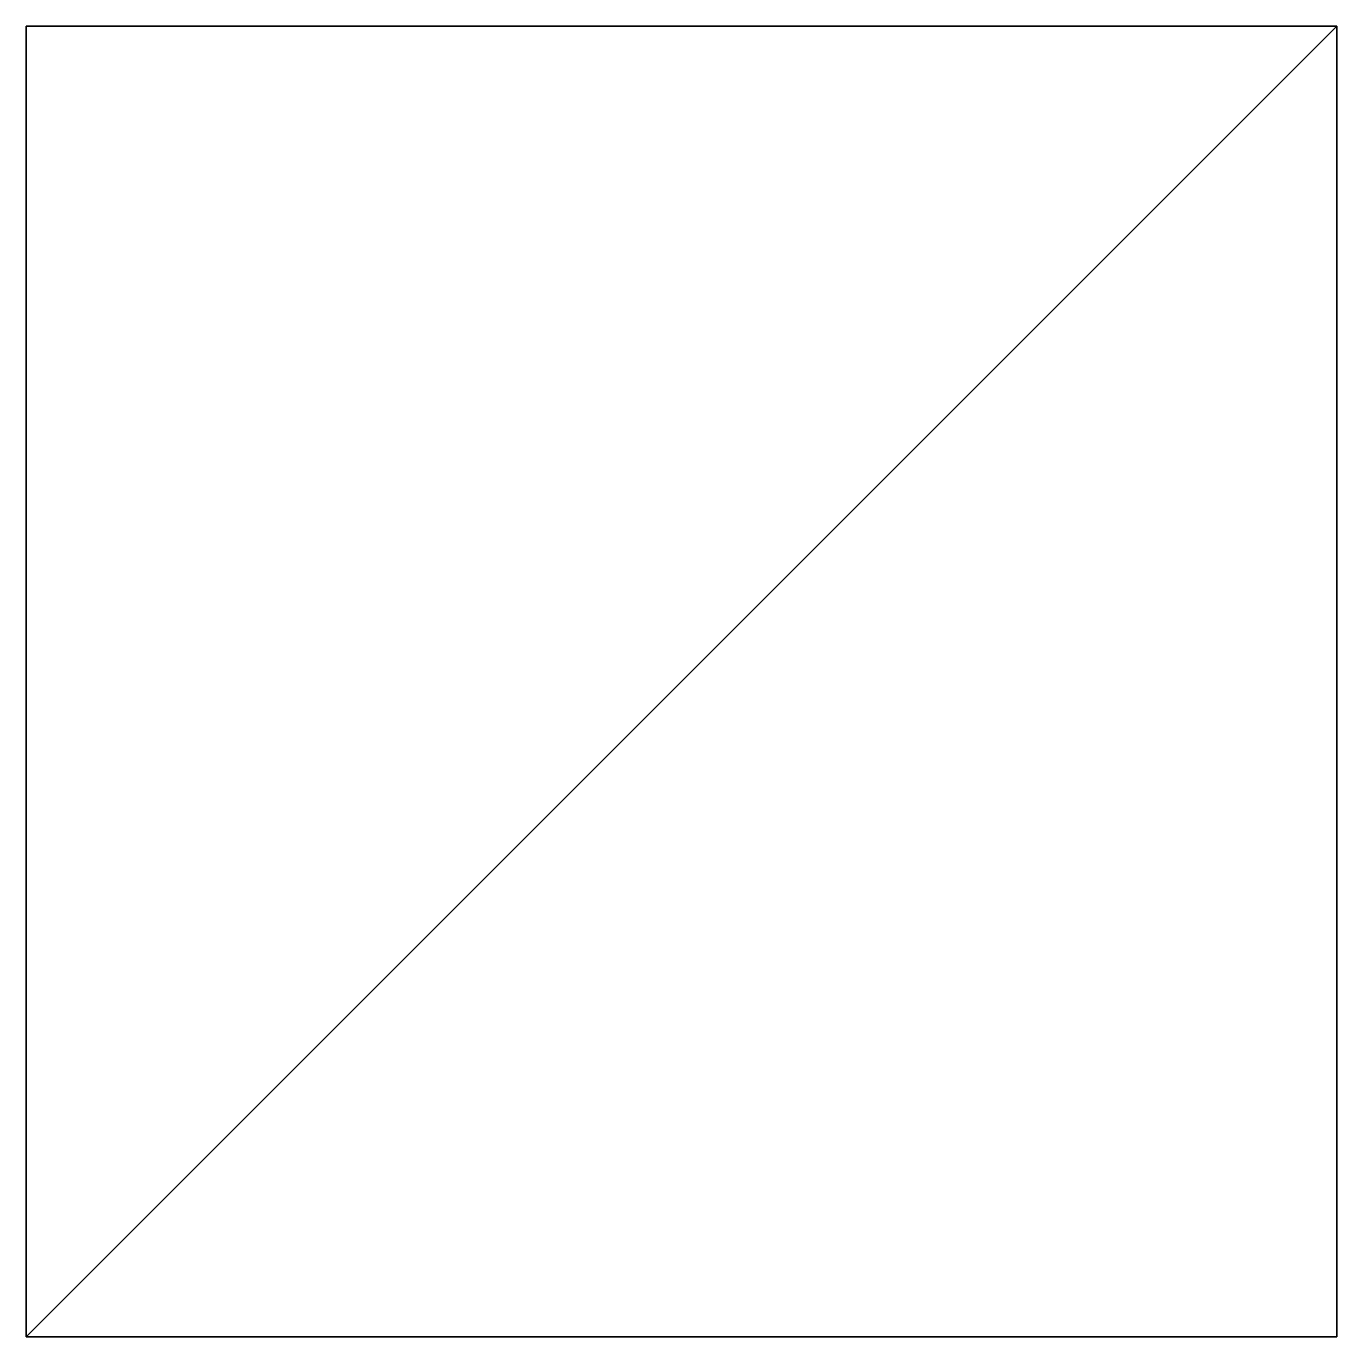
# Model space of a CAD drawing. Extents: x -2 to 2, y -2 to 2.
import ezdxf

# ---------------------------------------------------------------- set-up
doc = ezdxf.new("R2010")
doc.units = 0
doc.header["$LTSCALE"] = 0.2

msp = doc.modelspace()

# ---------------------------------------------------------------- linework, layer by layer
msp.add_line((-1.9999, -1.9999), (1.9999, 2.0001))
at = {"flags": 128}
msp.add_lwpolyline([(-2.0001, 2.0001), (1.9999, 2.0001), (1.9999, -1.9999), (-2.0001, -1.9999)], close=True, dxfattribs=at)
at = {"lineweight": -3, "flags": 128}
msp.add_lwpolyline([(2.0001, -1.9999), (1.9999, 2.0001), (-2.0001, 1.9999), (-1.9999, -2.0001)], close=True, dxfattribs=at)

doc.saveas('drawing.dxf')
